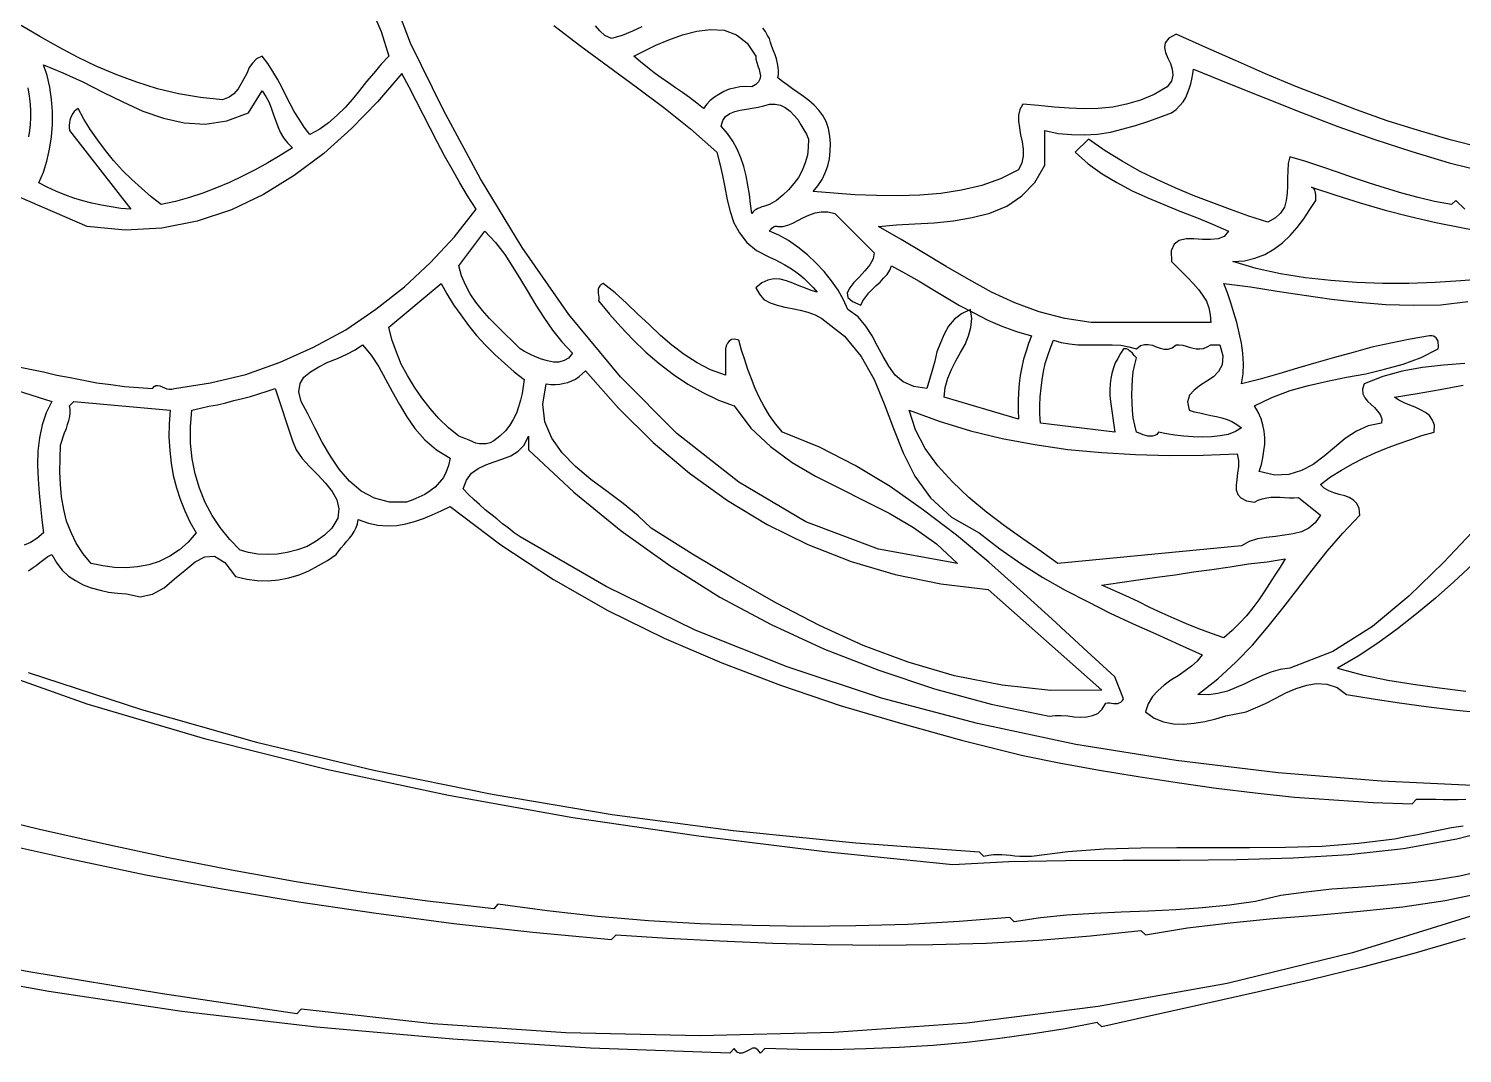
# Model space of a CAD drawing. Extents: x 0.1 to 18.9, y 0.1 to 12.9.
# Drawn here: x 11.995 to 16.486, y 6.382 to 9.592 of the extents above; entities that cross this region are included whole.
import ezdxf

# ---------------------------------------------------------------- set-up
doc = ezdxf.new("R2010")
doc.units = 0
doc.layers.add('1', color=7, linetype='Continuous')

msp = doc.modelspace()

# ---------------------------------------------------------------- linework, layer by layer
for points in [[(11.958, 8.534), (12, 8.525), (12.041, 8.517), (12.083, 8.507), (12.125, 8.499), (12.167, 8.491), (12.209, 8.483), (12.252, 8.477), (12.295, 8.471), (12.339, 8.468), (12.383, 8.465), (12.388, 8.471), (12.393, 8.474), (12.399, 8.474), (12.406, 8.473), (12.413, 8.47), (12.42, 8.467), (12.428, 8.464), (12.435, 8.463), (12.443, 8.463), (12.452, 8.465), (12.565, 8.482), (12.675, 8.509), (12.783, 8.547), (12.887, 8.594), (12.988, 8.649), (13.082, 8.713), (13.172, 8.783), (13.254, 8.859), (13.329, 8.94), (13.397, 9.027), (13.37, 9.068), (13.345, 9.109), (13.321, 9.152), (13.297, 9.194), (13.275, 9.237), (13.253, 9.28), (13.231, 9.323), (13.209, 9.366), (13.187, 9.409), (13.164, 9.452), (13.088, 9.363), (13.006, 9.279), (12.919, 9.201), (12.827, 9.132), (12.731, 9.073), (12.63, 9.024), (12.523, 8.989), (12.412, 8.967), (12.297, 8.961), (12.178, 8.972), (11.93, 9.08)], [(16.517, 7.913), (16.459, 7.859), (16.401, 7.808), (16.342, 7.759), (16.282, 7.712), (16.221, 7.667), (16.159, 7.626), (16.095, 7.589), (16.172, 7.568), (16.252, 7.551), (16.332, 7.538), (16.414, 7.527), (16.496, 7.517)], [(16.63, 7.095), (16.468, 7.053), (16.301, 7.023), (16.13, 7.004), (15.956, 6.993), (15.779, 6.988), (15.601, 6.986), (15.422, 6.986), (15.243, 6.985), (15.065, 6.982), (14.89, 6.972), (14.489, 7.013), (14.093, 7.062), (13.699, 7.12), (13.31, 7.19), (12.928, 7.271), (12.55, 7.366), (12.178, 7.476), (11.814, 7.605)], [(11.993, 7.575), (12.348, 7.459), (12.709, 7.357), (13.076, 7.269), (13.447, 7.194), (13.823, 7.13), (14.202, 7.08), (14.586, 7.041), (14.972, 7.013), (14.986, 7), (15.002, 7.003), (15.017, 7.005), (15.03, 7.005), (15.043, 7.005), (15.057, 7.004), (15.07, 7.003), (15.084, 7.001), (15.1, 7), (15.117, 7), (15.136, 7), (15.25, 7.014), (15.364, 7.023), (15.478, 7.026), (15.591, 7.027), (15.705, 7.027), (15.819, 7.027), (15.932, 7.028), (16.046, 7.031), (16.16, 7.04), (16.273, 7.054), (16.309, 7.061), (16.345, 7.068), (16.38, 7.075), (16.416, 7.082), (16.452, 7.089), (16.488, 7.095)], [(16.494, 6.742), (16.334, 6.695), (16.173, 6.652), (16.011, 6.612), (15.847, 6.575), (15.684, 6.538), (15.519, 6.502), (15.356, 6.465), (15.342, 6.479), (15.242, 6.459), (15.141, 6.443), (15.037, 6.428), (14.933, 6.416), (14.828, 6.407), (14.722, 6.4), (14.617, 6.396), (14.511, 6.393), (14.405, 6.394), (14.301, 6.397), (14.287, 6.383), (14.279, 6.393), (14.271, 6.398), (14.262, 6.398), (14.255, 6.394), (14.246, 6.39), (14.238, 6.386), (14.23, 6.382), (14.221, 6.382), (14.214, 6.386), (14.205, 6.397), (14.191, 6.383), (13.755, 6.398), (13.324, 6.426), (12.897, 6.464), (12.475, 6.513), (12.058, 6.576), (11.646, 6.65)]]:
    msp.add_lwpolyline(points)
at = {"layer": '1'}
for points in [[(13.067, 9.657), (13.099, 9.583), (13.123, 9.506), (13.099, 9.481), (13.076, 9.453), (13.053, 9.426), (13.031, 9.398), (13.009, 9.371), (12.986, 9.345), (12.961, 9.321), (12.934, 9.297), (12.907, 9.277), (12.876, 9.26), (12.858, 9.283), (12.842, 9.308), (12.827, 9.333), (12.814, 9.357), (12.801, 9.383), (12.788, 9.409), (12.774, 9.434), (12.76, 9.458), (12.744, 9.483), (12.726, 9.506), (12.709, 9.497), (12.696, 9.484), (12.686, 9.47), (12.678, 9.452), (12.669, 9.435), (12.66, 9.418), (12.651, 9.403), (12.638, 9.388), (12.623, 9.377), (12.602, 9.369), (12.533, 9.376), (12.464, 9.388), (12.398, 9.404), (12.334, 9.424), (12.271, 9.447), (12.209, 9.474), (12.148, 9.503), (12.089, 9.534), (12.03, 9.567), (11.972, 9.602)], [(16.561, 7.219), (16.232, 7.235), (15.909, 7.261), (15.589, 7.299), (15.275, 7.35), (14.967, 7.415), (14.666, 7.495), (14.371, 7.593), (14.083, 7.708), (13.804, 7.844), (13.534, 8), (13.516, 8.013), (13.497, 8.028), (13.479, 8.041), (13.461, 8.056), (13.443, 8.071), (13.425, 8.085), (13.407, 8.101), (13.39, 8.116), (13.373, 8.133), (13.356, 8.15), (13.366, 8.178), (13.382, 8.2), (13.403, 8.214), (13.427, 8.226), (13.453, 8.235), (13.48, 8.244), (13.505, 8.254), (13.528, 8.268), (13.547, 8.287), (13.561, 8.315), (13.561, 8.273), (13.703, 8.14), (13.851, 8.019), (14.003, 7.91), (14.16, 7.811), (14.321, 7.725), (14.488, 7.648), (14.658, 7.582), (14.832, 7.524), (15.01, 7.476), (15.191, 7.438), (15.21, 7.44), (15.229, 7.44), (15.25, 7.439), (15.27, 7.436), (15.29, 7.435), (15.309, 7.436), (15.327, 7.44), (15.344, 7.447), (15.357, 7.46), (15.369, 7.479), (15.375, 7.48), (15.381, 7.48), (15.387, 7.479), (15.393, 7.478), (15.4, 7.478), (15.406, 7.478), (15.411, 7.48), (15.416, 7.482), (15.421, 7.487), (15.424, 7.493), (15.397, 7.561), (15.298, 7.652), (15.2, 7.743), (15.101, 7.833), (15.002, 7.921), (14.901, 8.005), (14.798, 8.084), (14.693, 8.158), (14.584, 8.224), (14.472, 8.281), (14.356, 8.328), (14.334, 8.354), (14.315, 8.38), (14.299, 8.408), (14.284, 8.436), (14.271, 8.465), (14.259, 8.495), (14.248, 8.524), (14.238, 8.555), (14.228, 8.585), (14.219, 8.616), (14.206, 8.619), (14.196, 8.618), (14.189, 8.613), (14.184, 8.607), (14.18, 8.598), (14.178, 8.589), (14.178, 8.577), (14.178, 8.567), (14.178, 8.557), (14.178, 8.547), (14.178, 8.506), (14.131, 8.523), (14.089, 8.545), (14.048, 8.571), (14.01, 8.6), (13.974, 8.631), (13.938, 8.665), (13.903, 8.698), (13.868, 8.732), (13.832, 8.764), (13.794, 8.794), (13.788, 8.791), (13.784, 8.786), (13.781, 8.781), (13.779, 8.776), (13.779, 8.77), (13.779, 8.763), (13.78, 8.757), (13.781, 8.751), (13.781, 8.745), (13.78, 8.739), (13.814, 8.698), (13.85, 8.658), (13.887, 8.618), (13.928, 8.579), (13.97, 8.543), (14.015, 8.509), (14.06, 8.478), (14.107, 8.452), (14.156, 8.428), (14.205, 8.41), (14.257, 8.34), (14.319, 8.283), (14.386, 8.233), (14.459, 8.19), (14.535, 8.152), (14.613, 8.113), (14.69, 8.074), (14.766, 8.029), (14.838, 7.978), (14.904, 7.917), (14.657, 7.961), (14.429, 8.047), (14.219, 8.171), (14.025, 8.324), (13.849, 8.501), (13.687, 8.697), (13.541, 8.906), (13.41, 9.122), (13.294, 9.337), (13.191, 9.547), (13.148, 9.659)], [(13.64, 9.602), (13.725, 9.537), (13.811, 9.474), (13.898, 9.41), (13.984, 9.345), (14.068, 9.278), (14.15, 9.205), (14.16, 9.169), (14.168, 9.132), (14.175, 9.095), (14.183, 9.056), (14.192, 9.019), (14.204, 8.984), (14.221, 8.952), (14.244, 8.922), (14.275, 8.897), (14.315, 8.876), (14.332, 8.869), (14.348, 8.861), (14.363, 8.852), (14.379, 8.843), (14.394, 8.833), (14.41, 8.821), (14.424, 8.809), (14.438, 8.796), (14.452, 8.781), (14.465, 8.767), (14.446, 8.772), (14.428, 8.779), (14.408, 8.786), (14.388, 8.795), (14.369, 8.802), (14.349, 8.807), (14.329, 8.808), (14.31, 8.804), (14.291, 8.796), (14.273, 8.78), (14.284, 8.76), (14.298, 8.744), (14.317, 8.733), (14.339, 8.726), (14.363, 8.72), (14.386, 8.715), (14.411, 8.71), (14.436, 8.704), (14.458, 8.696), (14.479, 8.684), (14.55, 8.629), (14.603, 8.565), (14.643, 8.493), (14.675, 8.417), (14.704, 8.339), (14.734, 8.263), (14.771, 8.19), (14.82, 8.122), (14.886, 8.062), (14.972, 8.013), (15.037, 7.962), (15.103, 7.916), (15.172, 7.873), (15.241, 7.833), (15.311, 7.797), (15.382, 7.761), (15.454, 7.728), (15.526, 7.696), (15.599, 7.663), (15.671, 7.63), (15.655, 7.611), (15.637, 7.595), (15.617, 7.58), (15.595, 7.565), (15.573, 7.551), (15.552, 7.535), (15.532, 7.518), (15.515, 7.5), (15.501, 7.477), (15.493, 7.452), (15.52, 7.432), (15.549, 7.42), (15.581, 7.414), (15.613, 7.413), (15.646, 7.416), (15.679, 7.422), (15.713, 7.43), (15.745, 7.439), (15.777, 7.446), (15.808, 7.452), (15.838, 7.464), (15.869, 7.478), (15.901, 7.495), (15.933, 7.511), (15.965, 7.525), (15.998, 7.535), (16.029, 7.541), (16.061, 7.539), (16.093, 7.528), (16.123, 7.506), (16.206, 7.493), (16.289, 7.48), (16.372, 7.469), (16.457, 7.458), (16.541, 7.45)], [(13.916, 9.598), (13.886, 9.584), (13.854, 9.571), (13.821, 9.561), (13.8, 9.571), (13.784, 9.585), (13.77, 9.601)], [(14.273, 9.506), (14.273, 9.496), (14.276, 9.486), (14.279, 9.476), (14.283, 9.464), (14.285, 9.454), (14.287, 9.444), (14.285, 9.434), (14.281, 9.425), (14.273, 9.417), (14.26, 9.41), (14.241, 9.411), (14.223, 9.41), (14.205, 9.406), (14.189, 9.402), (14.172, 9.395), (14.157, 9.386), (14.143, 9.377), (14.13, 9.367), (14.119, 9.355), (14.109, 9.342), (14.088, 9.359), (14.065, 9.376), (14.043, 9.392), (14.021, 9.407), (13.999, 9.422), (13.976, 9.438), (13.954, 9.454), (13.933, 9.47), (13.911, 9.488), (13.89, 9.506), (13.922, 9.522), (13.959, 9.54), (14, 9.557), (14.043, 9.573), (14.088, 9.584), (14.131, 9.589), (14.173, 9.587), (14.212, 9.573), (14.245, 9.547), (14.273, 9.506)], [(16.547, 9.219), (16.447, 9.244), (16.348, 9.273), (16.25, 9.303), (16.154, 9.338), (16.059, 9.374), (15.964, 9.411), (15.869, 9.451), (15.775, 9.492), (15.682, 9.533), (15.589, 9.575), (15.566, 9.562), (15.555, 9.548), (15.553, 9.533), (15.556, 9.517), (15.563, 9.5), (15.571, 9.483), (15.577, 9.465), (15.579, 9.446), (15.575, 9.428), (15.561, 9.41), (15.52, 9.386), (15.477, 9.368), (15.434, 9.355), (15.391, 9.346), (15.345, 9.342), (15.3, 9.341), (15.254, 9.343), (15.207, 9.346), (15.158, 9.351), (15.109, 9.356), (15.099, 9.339), (15.095, 9.321), (15.095, 9.302), (15.098, 9.281), (15.102, 9.259), (15.107, 9.238), (15.11, 9.215), (15.11, 9.193), (15.106, 9.172), (15.095, 9.15), (15.039, 9.122), (14.98, 9.101), (14.917, 9.086), (14.852, 9.076), (14.786, 9.07), (14.719, 9.068), (14.651, 9.069), (14.583, 9.071), (14.517, 9.077), (14.452, 9.082), (14.467, 9.1), (14.48, 9.119), (14.49, 9.14), (14.498, 9.162), (14.503, 9.184), (14.505, 9.208), (14.506, 9.232), (14.504, 9.255), (14.5, 9.279), (14.493, 9.301), (14.482, 9.32), (14.47, 9.337), (14.455, 9.352), (14.439, 9.367), (14.422, 9.38), (14.404, 9.392), (14.387, 9.404), (14.371, 9.416), (14.356, 9.427), (14.342, 9.438), (14.344, 9.448), (14.344, 9.459), (14.343, 9.471), (14.34, 9.483), (14.337, 9.497), (14.333, 9.51), (14.328, 9.523), (14.323, 9.536), (14.319, 9.549), (14.315, 9.561), (14.309, 9.571), (14.303, 9.583), (14.295, 9.594)], [(12.684, 9.328), (12.726, 9.397), (12.738, 9.38), (12.747, 9.363), (12.755, 9.344), (12.761, 9.325), (12.768, 9.305), (12.775, 9.286), (12.783, 9.268), (12.793, 9.25), (12.806, 9.234), (12.821, 9.219), (12.783, 9.195), (12.744, 9.172), (12.704, 9.15), (12.665, 9.13), (12.624, 9.11), (12.583, 9.093), (12.541, 9.077), (12.499, 9.063), (12.455, 9.051), (12.41, 9.041), (12.379, 9.065), (12.348, 9.092), (12.318, 9.119), (12.289, 9.148), (12.261, 9.179), (12.236, 9.21), (12.212, 9.243), (12.189, 9.275), (12.168, 9.309), (12.15, 9.342), (12.143, 9.337), (12.137, 9.332), (12.133, 9.326), (12.129, 9.319), (12.126, 9.312), (12.124, 9.305), (12.123, 9.297), (12.122, 9.29), (12.122, 9.282), (12.123, 9.273), (12.315, 9.027), (12.284, 9.029), (12.253, 9.034), (12.223, 9.039), (12.193, 9.045), (12.165, 9.053), (12.136, 9.061), (12.108, 9.071), (12.08, 9.083), (12.053, 9.095), (12.027, 9.109), (12.041, 9.142), (12.052, 9.177), (12.06, 9.214), (12.066, 9.253), (12.07, 9.292), (12.07, 9.332), (12.067, 9.37), (12.061, 9.409), (12.053, 9.445), (12.041, 9.479), (12.102, 9.454), (12.165, 9.425), (12.227, 9.393), (12.29, 9.363), (12.353, 9.334), (12.417, 9.312), (12.482, 9.297), (12.548, 9.293), (12.616, 9.303), (12.684, 9.328)], [(16.493, 9.027), (16.465, 9.054), (16.452, 9.041), (16.398, 9.051), (16.347, 9.063), (16.296, 9.077), (16.245, 9.092), (16.195, 9.108), (16.145, 9.125), (16.095, 9.142), (16.045, 9.159), (15.995, 9.176), (15.945, 9.191), (15.94, 9.17), (15.939, 9.147), (15.938, 9.124), (15.938, 9.1), (15.937, 9.077), (15.934, 9.054), (15.928, 9.033), (15.916, 9.014), (15.9, 8.999), (15.876, 8.986), (15.817, 9.005), (15.759, 9.026), (15.701, 9.047), (15.642, 9.069), (15.586, 9.093), (15.529, 9.119), (15.474, 9.146), (15.42, 9.177), (15.367, 9.209), (15.315, 9.246), (15.273, 9.205), (15.314, 9.169), (15.357, 9.137), (15.403, 9.11), (15.451, 9.084), (15.5, 9.062), (15.551, 9.041), (15.601, 9.02), (15.653, 9), (15.703, 8.98), (15.753, 8.958), (15.74, 8.941), (15.721, 8.934), (15.697, 8.931), (15.672, 8.932), (15.645, 8.934), (15.62, 8.934), (15.599, 8.928), (15.583, 8.917), (15.574, 8.896), (15.575, 8.863), (15.592, 8.845), (15.609, 8.828), (15.626, 8.811), (15.643, 8.793), (15.659, 8.775), (15.672, 8.757), (15.684, 8.738), (15.691, 8.717), (15.696, 8.695), (15.698, 8.671), (15.673, 8.671), (15.647, 8.671), (15.619, 8.671), (15.59, 8.671), (15.561, 8.671), (15.53, 8.671), (15.5, 8.671), (15.47, 8.671), (15.44, 8.671), (15.41, 8.671), (15.323, 8.672), (15.24, 8.684), (15.16, 8.705), (15.084, 8.733), (15.011, 8.767), (14.94, 8.806), (14.869, 8.847), (14.798, 8.89), (14.728, 8.932), (14.657, 8.972), (14.713, 8.977), (14.771, 8.981), (14.831, 8.984), (14.892, 8.99), (14.95, 9), (15.006, 9.014), (15.059, 9.036), (15.106, 9.068), (15.146, 9.11), (15.178, 9.164), (15.178, 9.273), (15.22, 9.264), (15.261, 9.26), (15.302, 9.259), (15.343, 9.262), (15.383, 9.268), (15.423, 9.278), (15.462, 9.289), (15.5, 9.301), (15.538, 9.315), (15.575, 9.328), (15.589, 9.339), (15.601, 9.351), (15.611, 9.363), (15.619, 9.376), (15.625, 9.39), (15.63, 9.404), (15.635, 9.419), (15.638, 9.434), (15.641, 9.45), (15.643, 9.465), (15.756, 9.419), (15.869, 9.374), (15.982, 9.329), (16.096, 9.286), (16.211, 9.245), (16.327, 9.207), (16.444, 9.172), (16.563, 9.142)], [(11.992, 9.407), (11.997, 9.381), (12, 9.356), (12.001, 9.334), (12.001, 9.313), (12, 9.292), (11.998, 9.273), (11.994, 9.253)], [(14.438, 9.246), (14.437, 9.22), (14.434, 9.196), (14.427, 9.172), (14.418, 9.148), (14.406, 9.126), (14.392, 9.107), (14.375, 9.087), (14.357, 9.07), (14.337, 9.054), (14.315, 9.041), (14.309, 9.039), (14.303, 9.037), (14.297, 9.035), (14.291, 9.034), (14.285, 9.031), (14.279, 9.029), (14.274, 9.026), (14.269, 9.023), (14.264, 9.018), (14.26, 9.013), (14.256, 9.043), (14.253, 9.073), (14.248, 9.102), (14.242, 9.131), (14.235, 9.16), (14.226, 9.187), (14.214, 9.214), (14.201, 9.24), (14.184, 9.264), (14.164, 9.287), (14.169, 9.304), (14.178, 9.317), (14.191, 9.326), (14.207, 9.333), (14.224, 9.337), (14.243, 9.34), (14.261, 9.343), (14.28, 9.346), (14.298, 9.35), (14.315, 9.356), (14.333, 9.356), (14.35, 9.352), (14.365, 9.345), (14.38, 9.334), (14.392, 9.321), (14.404, 9.307), (14.414, 9.291), (14.423, 9.275), (14.431, 9.261), (14.438, 9.246)], [(16.561, 8.808), (16.481, 8.802), (16.4, 8.797), (16.318, 8.794), (16.236, 8.794), (16.154, 8.797), (16.074, 8.803), (15.994, 8.811), (15.916, 8.824), (15.84, 8.841), (15.767, 8.863), (15.803, 8.865), (15.836, 8.873), (15.867, 8.885), (15.895, 8.901), (15.922, 8.921), (15.946, 8.944), (15.968, 8.969), (15.989, 8.996), (16.008, 9.025), (16.027, 9.054), (16.027, 9.06), (16.027, 9.066), (16.027, 9.071), (16.026, 9.077), (16.025, 9.082), (16.023, 9.086), (16.021, 9.089), (16.017, 9.093), (16.013, 9.095), (16.089, 9.07), (16.166, 9.046), (16.244, 9.023), (16.322, 9.004), (16.402, 8.985), (16.482, 8.969), (16.562, 8.953)], [(14.643, 8.89), (14.64, 8.871), (14.63, 8.852), (14.614, 8.833), (14.597, 8.815), (14.58, 8.797), (14.567, 8.78), (14.559, 8.764), (14.561, 8.75), (14.575, 8.737), (14.602, 8.726), (14.608, 8.739), (14.617, 8.752), (14.627, 8.764), (14.638, 8.776), (14.65, 8.787), (14.662, 8.798), (14.673, 8.81), (14.684, 8.822), (14.692, 8.835), (14.698, 8.849), (14.741, 8.825), (14.784, 8.801), (14.827, 8.775), (14.869, 8.75), (14.911, 8.725), (14.955, 8.702), (14.999, 8.679), (15.043, 8.66), (15.089, 8.643), (15.136, 8.63), (15.127, 8.606), (15.119, 8.582), (15.111, 8.557), (15.106, 8.532), (15.101, 8.505), (15.097, 8.48), (15.095, 8.452), (15.094, 8.426), (15.094, 8.398), (15.095, 8.369), (14.863, 8.438), (14.866, 8.468), (14.874, 8.497), (14.886, 8.524), (14.899, 8.551), (14.914, 8.577), (14.928, 8.603), (14.939, 8.63), (14.946, 8.656), (14.949, 8.684), (14.945, 8.712), (14.917, 8.699), (14.894, 8.681), (14.876, 8.66), (14.862, 8.635), (14.851, 8.608), (14.84, 8.58), (14.833, 8.55), (14.825, 8.521), (14.817, 8.493), (14.808, 8.465), (14.767, 8.471), (14.734, 8.486), (14.709, 8.507), (14.689, 8.535), (14.671, 8.565), (14.654, 8.597), (14.637, 8.63), (14.617, 8.66), (14.593, 8.689), (14.561, 8.712), (14.547, 8.742), (14.53, 8.773), (14.51, 8.802), (14.487, 8.831), (14.461, 8.858), (14.434, 8.884), (14.404, 8.907), (14.375, 8.928), (14.345, 8.945), (14.315, 8.958), (14.317, 8.961), (14.321, 8.964), (14.323, 8.967), (14.327, 8.97), (14.33, 8.972), (14.333, 8.973), (14.338, 8.973), (14.342, 8.972), (14.357, 8.972), (14.373, 8.976), (14.388, 8.983), (14.404, 8.991), (14.422, 9), (14.439, 9.008), (14.458, 9.015), (14.477, 9.018), (14.498, 9.018), (14.52, 9.013), (14.643, 8.89)], [(13.698, 8.575), (13.686, 8.56), (13.672, 8.552), (13.656, 8.547), (13.639, 8.547), (13.62, 8.551), (13.601, 8.557), (13.583, 8.564), (13.565, 8.572), (13.548, 8.581), (13.534, 8.589), (13.51, 8.613), (13.486, 8.636), (13.462, 8.66), (13.438, 8.684), (13.416, 8.709), (13.396, 8.735), (13.378, 8.761), (13.363, 8.79), (13.351, 8.818), (13.342, 8.849), (13.424, 8.958), (13.457, 8.922), (13.486, 8.885), (13.511, 8.845), (13.536, 8.806), (13.56, 8.767), (13.584, 8.726), (13.609, 8.687), (13.636, 8.648), (13.665, 8.611), (13.698, 8.575)], [(13.547, 8.493), (13.544, 8.471), (13.541, 8.449), (13.535, 8.428), (13.529, 8.407), (13.523, 8.387), (13.513, 8.368), (13.502, 8.35), (13.488, 8.332), (13.471, 8.315), (13.452, 8.301), (13.44, 8.295), (13.428, 8.291), (13.417, 8.291), (13.407, 8.291), (13.396, 8.294), (13.386, 8.298), (13.375, 8.303), (13.364, 8.307), (13.353, 8.311), (13.342, 8.315), (13.31, 8.342), (13.28, 8.371), (13.253, 8.402), (13.226, 8.435), (13.203, 8.469), (13.182, 8.505), (13.162, 8.541), (13.147, 8.579), (13.133, 8.618), (13.123, 8.657), (13.287, 8.794), (13.305, 8.761), (13.326, 8.727), (13.349, 8.695), (13.373, 8.662), (13.398, 8.631), (13.426, 8.601), (13.455, 8.571), (13.485, 8.544), (13.516, 8.517), (13.547, 8.493)], [(16.493, 8.543), (16.427, 8.538), (16.361, 8.531), (16.297, 8.519), (16.236, 8.502), (16.178, 8.479), (16.173, 8.463), (16.174, 8.448), (16.18, 8.436), (16.189, 8.425), (16.2, 8.415), (16.21, 8.405), (16.22, 8.394), (16.228, 8.383), (16.233, 8.37), (16.232, 8.356), (16.191, 8.348), (16.154, 8.331), (16.119, 8.308), (16.085, 8.28), (16.053, 8.253), (16.018, 8.227), (15.982, 8.208), (15.942, 8.195), (15.898, 8.193), (15.849, 8.205), (15.856, 8.227), (15.861, 8.248), (15.864, 8.269), (15.867, 8.29), (15.867, 8.31), (15.865, 8.331), (15.861, 8.351), (15.855, 8.37), (15.846, 8.391), (15.835, 8.41), (15.889, 8.437), (15.946, 8.458), (16.004, 8.474), (16.063, 8.488), (16.123, 8.5), (16.183, 8.511), (16.242, 8.525), (16.3, 8.541), (16.357, 8.562), (16.41, 8.589), (16.411, 8.595), (16.411, 8.601), (16.41, 8.607), (16.41, 8.613), (16.407, 8.618), (16.404, 8.623), (16.4, 8.626), (16.395, 8.629), (16.39, 8.63), (16.383, 8.63), (16.322, 8.619), (16.262, 8.607), (16.202, 8.594), (16.144, 8.578), (16.085, 8.562), (16.027, 8.545), (15.969, 8.528), (15.911, 8.511), (15.852, 8.494), (15.794, 8.479), (15.799, 8.511), (15.8, 8.542), (15.798, 8.575), (15.794, 8.607), (15.787, 8.639), (15.779, 8.671), (15.77, 8.702), (15.76, 8.733), (15.75, 8.764), (15.739, 8.794), (15.822, 8.783), (15.906, 8.77), (15.99, 8.757), (16.076, 8.745), (16.16, 8.735), (16.246, 8.728), (16.332, 8.726), (16.418, 8.727), (16.503, 8.737)], [(13.315, 8.246), (13.31, 8.224), (13.303, 8.204), (13.294, 8.186), (13.282, 8.171), (13.268, 8.156), (13.253, 8.144), (13.236, 8.133), (13.217, 8.124), (13.198, 8.116), (13.178, 8.109), (13.125, 8.109), (13.078, 8.121), (13.036, 8.143), (13, 8.174), (12.968, 8.212), (12.94, 8.253), (12.914, 8.297), (12.891, 8.342), (12.869, 8.385), (12.849, 8.424), (12.841, 8.454), (12.845, 8.48), (12.857, 8.5), (12.878, 8.517), (12.904, 8.533), (12.932, 8.547), (12.962, 8.559), (12.992, 8.572), (13.018, 8.586), (13.041, 8.602), (13.068, 8.569), (13.092, 8.533), (13.113, 8.494), (13.134, 8.455), (13.156, 8.415), (13.179, 8.376), (13.205, 8.339), (13.236, 8.304), (13.272, 8.273), (13.315, 8.246)], [(15.465, 8.589), (15.477, 8.599), (15.49, 8.603), (15.502, 8.603), (15.515, 8.6), (15.527, 8.595), (15.539, 8.591), (15.552, 8.588), (15.564, 8.588), (15.577, 8.592), (15.589, 8.602), (15.599, 8.602), (15.61, 8.601), (15.62, 8.597), (15.63, 8.594), (15.642, 8.591), (15.652, 8.589), (15.663, 8.589), (15.675, 8.59), (15.686, 8.595), (15.698, 8.602), (15.726, 8.602), (15.735, 8.567), (15.733, 8.539), (15.722, 8.518), (15.706, 8.501), (15.685, 8.488), (15.665, 8.475), (15.646, 8.46), (15.631, 8.444), (15.625, 8.423), (15.63, 8.397), (15.646, 8.392), (15.663, 8.388), (15.68, 8.384), (15.698, 8.38), (15.715, 8.377), (15.732, 8.373), (15.749, 8.368), (15.764, 8.361), (15.779, 8.352), (15.794, 8.342), (15.775, 8.33), (15.752, 8.321), (15.727, 8.316), (15.7, 8.313), (15.672, 8.312), (15.642, 8.313), (15.613, 8.315), (15.585, 8.319), (15.559, 8.323), (15.534, 8.328), (15.529, 8.321), (15.522, 8.317), (15.515, 8.315), (15.508, 8.315), (15.5, 8.315), (15.493, 8.317), (15.486, 8.32), (15.478, 8.323), (15.471, 8.326), (15.465, 8.328), (15.46, 8.35), (15.455, 8.373), (15.452, 8.396), (15.451, 8.42), (15.45, 8.445), (15.451, 8.47), (15.452, 8.494), (15.455, 8.517), (15.46, 8.54), (15.465, 8.561), (15.461, 8.565), (15.458, 8.568), (15.454, 8.572), (15.451, 8.577), (15.447, 8.58), (15.443, 8.583), (15.439, 8.587), (15.434, 8.589), (15.43, 8.589), (15.424, 8.589), (15.415, 8.574), (15.406, 8.559), (15.398, 8.545), (15.393, 8.529), (15.388, 8.512), (15.385, 8.496), (15.382, 8.479), (15.381, 8.461), (15.381, 8.443), (15.383, 8.424), (15.397, 8.328), (15.164, 8.356), (15.162, 8.384), (15.162, 8.412), (15.163, 8.439), (15.166, 8.466), (15.169, 8.492), (15.174, 8.518), (15.179, 8.543), (15.187, 8.568), (15.196, 8.592), (15.205, 8.616), (15.229, 8.609), (15.255, 8.605), (15.281, 8.602), (15.308, 8.602), (15.335, 8.602), (15.363, 8.602), (15.389, 8.602), (15.416, 8.6), (15.441, 8.595), (15.465, 8.589)], [(11.849, 8.493), (12.068, 8.424)], [(15, 7.835), (15.356, 7.52), (15.197, 7.519), (15.044, 7.535), (14.895, 7.565), (14.75, 7.607), (14.609, 7.66), (14.472, 7.722), (14.337, 7.792), (14.204, 7.868), (14.074, 7.946), (13.945, 8.027), (13.904, 8.066), (13.857, 8.104), (13.807, 8.142), (13.756, 8.18), (13.708, 8.22), (13.666, 8.263), (13.634, 8.309), (13.612, 8.36), (13.605, 8.416), (13.616, 8.479), (13.63, 8.477), (13.645, 8.477), (13.659, 8.478), (13.672, 8.481), (13.684, 8.484), (13.696, 8.489), (13.708, 8.494), (13.719, 8.502), (13.729, 8.511), (13.739, 8.52), (13.842, 8.403), (13.951, 8.296), (14.065, 8.2), (14.184, 8.114), (14.308, 8.039), (14.436, 7.976), (14.571, 7.923), (14.709, 7.882), (14.852, 7.853), (15, 7.835)], [(12.821, 8.301), (12.833, 8.273), (12.852, 8.245), (12.875, 8.22), (12.901, 8.194), (12.925, 8.168), (12.946, 8.142), (12.96, 8.116), (12.967, 8.088), (12.963, 8.059), (12.945, 8.027), (12.922, 8.005), (12.895, 7.986), (12.867, 7.97), (12.837, 7.959), (12.805, 7.951), (12.773, 7.946), (12.743, 7.945), (12.713, 7.946), (12.684, 7.951), (12.657, 7.958), (12.625, 7.992), (12.595, 8.029), (12.57, 8.067), (12.548, 8.108), (12.53, 8.152), (12.517, 8.197), (12.507, 8.244), (12.502, 8.294), (12.502, 8.345), (12.506, 8.397), (12.533, 8.403), (12.559, 8.409), (12.586, 8.414), (12.613, 8.42), (12.638, 8.427), (12.665, 8.433), (12.69, 8.44), (12.716, 8.448), (12.742, 8.456), (12.767, 8.465), (12.821, 8.301)], [(16.534, 8.033), (16.428, 7.921), (16.318, 7.814), (16.204, 7.719), (16.08, 7.641), (15.945, 7.589), (15.915, 7.584), (15.886, 7.576), (15.858, 7.565), (15.831, 7.553), (15.804, 7.54), (15.777, 7.528), (15.75, 7.517), (15.72, 7.509), (15.69, 7.505), (15.657, 7.506), (15.72, 7.555), (15.776, 7.607), (15.828, 7.661), (15.877, 7.719), (15.923, 7.777), (15.97, 7.837), (16.015, 7.896), (16.062, 7.955), (16.111, 8.012), (16.164, 8.068), (16.162, 8.089), (16.155, 8.104), (16.145, 8.115), (16.131, 8.123), (16.117, 8.129), (16.1, 8.133), (16.083, 8.138), (16.067, 8.144), (16.053, 8.152), (16.041, 8.164), (16.073, 8.188), (16.107, 8.209), (16.141, 8.229), (16.176, 8.247), (16.212, 8.263), (16.248, 8.278), (16.285, 8.291), (16.321, 8.304), (16.359, 8.317), (16.397, 8.328), (16.398, 8.35), (16.392, 8.366), (16.383, 8.38), (16.37, 8.39), (16.355, 8.398), (16.338, 8.406), (16.321, 8.413), (16.303, 8.42), (16.287, 8.428), (16.273, 8.438), (16.344, 8.449), (16.416, 8.462), (16.488, 8.475)], [(12.068, 8.424), (12.05, 8.389), (12.037, 8.351), (12.029, 8.31), (12.024, 8.268), (12.023, 8.225), (12.025, 8.181), (12.028, 8.137), (12.032, 8.095), (12.036, 8.053), (12.041, 8.013), (12.021, 7.995), (12.001, 7.982), (11.981, 7.974)], [(12.438, 8.397), (12.435, 8.354), (12.434, 8.312), (12.437, 8.271), (12.441, 8.231), (12.448, 8.192), (12.458, 8.154), (12.47, 8.118), (12.484, 8.082), (12.5, 8.047), (12.52, 8.013), (12.495, 7.983), (12.467, 7.959), (12.437, 7.939), (12.404, 7.923), (12.371, 7.912), (12.336, 7.906), (12.3, 7.903), (12.264, 7.904), (12.227, 7.909), (12.191, 7.917), (12.166, 7.947), (12.144, 7.98), (12.128, 8.014), (12.114, 8.049), (12.105, 8.086), (12.098, 8.125), (12.095, 8.164), (12.093, 8.204), (12.094, 8.245), (12.095, 8.287), (12.099, 8.3), (12.103, 8.313), (12.107, 8.326), (12.113, 8.339), (12.117, 8.352), (12.121, 8.365), (12.124, 8.377), (12.125, 8.389), (12.125, 8.4), (12.123, 8.41), (12.136, 8.424), (12.438, 8.397)], [(15.78, 8.26), (15.784, 8.239), (15.784, 8.22), (15.781, 8.199), (15.779, 8.18), (15.777, 8.162), (15.777, 8.147), (15.782, 8.133), (15.792, 8.122), (15.809, 8.113), (15.835, 8.109), (15.846, 8.115), (15.859, 8.119), (15.873, 8.122), (15.886, 8.124), (15.9, 8.124), (15.915, 8.124), (15.929, 8.123), (15.944, 8.122), (15.958, 8.122), (15.972, 8.123), (16.041, 8.068), (16.025, 8.044), (16.005, 8.027), (15.982, 8.016), (15.956, 8.009), (15.928, 8.005), (15.9, 8.001), (15.871, 7.998), (15.844, 7.994), (15.818, 7.985), (15.794, 7.972), (15.219, 7.917), (15.166, 7.954), (15.109, 7.994), (15.052, 8.035), (14.995, 8.077), (14.94, 8.123), (14.889, 8.172), (14.843, 8.222), (14.803, 8.277), (14.773, 8.335), (14.753, 8.397), (14.847, 8.362), (14.945, 8.332), (15.044, 8.308), (15.147, 8.289), (15.25, 8.274), (15.356, 8.264), (15.462, 8.258), (15.568, 8.255), (15.674, 8.256), (15.78, 8.26)], [(11.994, 7.894), (12.006, 7.902), (12.018, 7.91), (12.03, 7.92), (12.042, 7.929), (12.055, 7.938), (12.068, 7.945), (12.083, 7.918), (12.1, 7.896), (12.12, 7.877), (12.142, 7.863), (12.166, 7.85), (12.191, 7.84), (12.219, 7.833), (12.245, 7.827), (12.273, 7.824), (12.301, 7.821), (12.344, 7.812), (12.383, 7.82), (12.419, 7.84), (12.452, 7.868), (12.485, 7.896), (12.516, 7.922), (12.547, 7.937), (12.577, 7.939), (12.609, 7.92), (12.643, 7.876), (12.678, 7.867), (12.711, 7.863), (12.745, 7.862), (12.778, 7.865), (12.81, 7.872), (12.842, 7.881), (12.873, 7.894), (12.903, 7.91), (12.931, 7.926), (12.958, 7.945), (12.966, 7.956), (12.974, 7.966), (12.983, 7.976), (12.992, 7.986), (13, 7.996), (13.008, 8.006), (13.015, 8.017), (13.021, 8.029), (13.025, 8.041), (13.027, 8.054), (13.059, 8.043), (13.089, 8.037), (13.119, 8.035), (13.148, 8.036), (13.176, 8.041), (13.204, 8.048), (13.232, 8.058), (13.259, 8.069), (13.287, 8.082), (13.315, 8.095), (13.474, 7.975), (13.639, 7.866), (13.809, 7.769), (13.986, 7.683), (14.166, 7.605), (14.35, 7.535), (14.537, 7.472), (14.726, 7.416), (14.917, 7.363), (15.109, 7.315), (15.228, 7.291), (15.349, 7.269), (15.47, 7.249), (15.592, 7.23), (15.714, 7.213), (15.837, 7.198), (15.96, 7.185), (16.083, 7.176), (16.206, 7.168), (16.328, 7.164), (16.342, 7.178), (16.36, 7.178), (16.38, 7.178), (16.402, 7.178), (16.425, 7.177), (16.448, 7.177), (16.472, 7.177), (16.496, 7.178)], [(15.931, 7.931), (15.915, 7.905), (15.898, 7.88), (15.882, 7.854), (15.865, 7.828), (15.848, 7.803), (15.829, 7.778), (15.809, 7.753), (15.788, 7.73), (15.765, 7.707), (15.739, 7.684), (15.7, 7.697), (15.66, 7.712), (15.622, 7.727), (15.583, 7.744), (15.545, 7.761), (15.507, 7.779), (15.47, 7.797), (15.432, 7.815), (15.394, 7.832), (15.356, 7.849), (15.413, 7.857), (15.47, 7.865), (15.529, 7.874), (15.586, 7.881), (15.643, 7.89), (15.701, 7.898), (15.758, 7.906), (15.816, 7.915), (15.874, 7.922), (15.931, 7.931)], [(16.554, 6.955), (16.478, 6.937), (16.4, 6.924), (16.321, 6.915), (16.239, 6.908), (16.158, 6.902), (16.077, 6.896), (15.996, 6.887), (15.917, 6.876), (15.838, 6.858), (15.756, 6.846), (15.672, 6.838), (15.588, 6.832), (15.503, 6.827), (15.417, 6.824), (15.332, 6.82), (15.247, 6.815), (15.164, 6.806), (15.082, 6.794), (15.068, 6.808), (14.909, 6.795), (14.749, 6.786), (14.586, 6.781), (14.423, 6.779), (14.261, 6.782), (14.098, 6.788), (13.936, 6.797), (13.777, 6.811), (13.619, 6.828), (13.465, 6.849), (13.452, 6.835), (13.244, 6.859), (13.037, 6.887), (12.833, 6.919), (12.63, 6.956), (12.428, 6.995), (12.229, 7.038), (12.029, 7.083), (11.832, 7.131)], [(11.889, 7.044), (12.125, 6.991), (12.362, 6.941), (12.601, 6.897), (12.841, 6.857), (13.083, 6.821), (13.327, 6.789), (13.574, 6.762), (13.821, 6.739), (13.835, 6.753), (13.996, 6.743), (14.16, 6.734), (14.326, 6.727), (14.493, 6.723), (14.66, 6.721), (14.827, 6.723), (14.994, 6.727), (15.159, 6.737), (15.321, 6.75), (15.479, 6.767), (15.493, 6.753), (15.625, 6.775), (15.758, 6.791), (15.893, 6.804), (16.029, 6.815), (16.165, 6.827), (16.299, 6.841), (16.432, 6.861), (16.561, 6.888)], [(16.523, 6.815), (16.142, 6.697), (15.749, 6.601), (15.345, 6.529), (14.934, 6.477), (14.517, 6.447), (14.098, 6.437), (13.678, 6.446), (13.261, 6.474), (12.849, 6.52), (12.835, 6.506), (12.414, 6.568), (11.996, 6.637), (11.583, 6.716)]]:
    msp.add_lwpolyline(points, dxfattribs=at)

doc.saveas('drawing.dxf')
